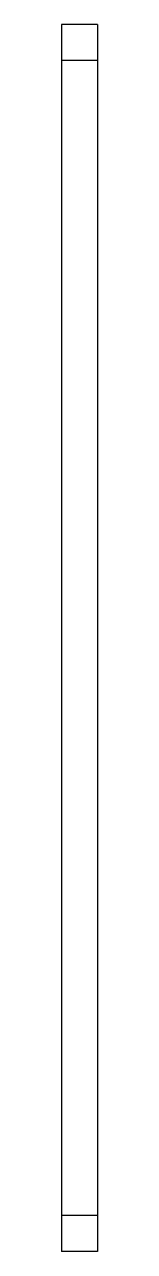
# Paper-space layout '_左视' of a CAD drawing. Header units: millimetres. Extents: x 0 to 10, y -170 to 170.
import ezdxf

# ---------------------------------------------------------------- set-up
doc = ezdxf.new("R2010")
doc.units = ezdxf.units.MM

psp = doc.layouts.new('_左视')

# ---------------------------------------------------------------- linework, layer by layer
at = {"color": 7, "linetype": 'Continuous', "lineweight": 25}
for p, q in [((10, 170), (0, 170)), ((0, 170), (0, -170)), ((10, 170), (10, -170)), ((10, 160), (0, 160)), ((10, -160), (0, -160)), ((10, -170), (0, -170))]:
    psp.add_line(p, q, dxfattribs=at)

doc.saveas('drawing.dxf')
